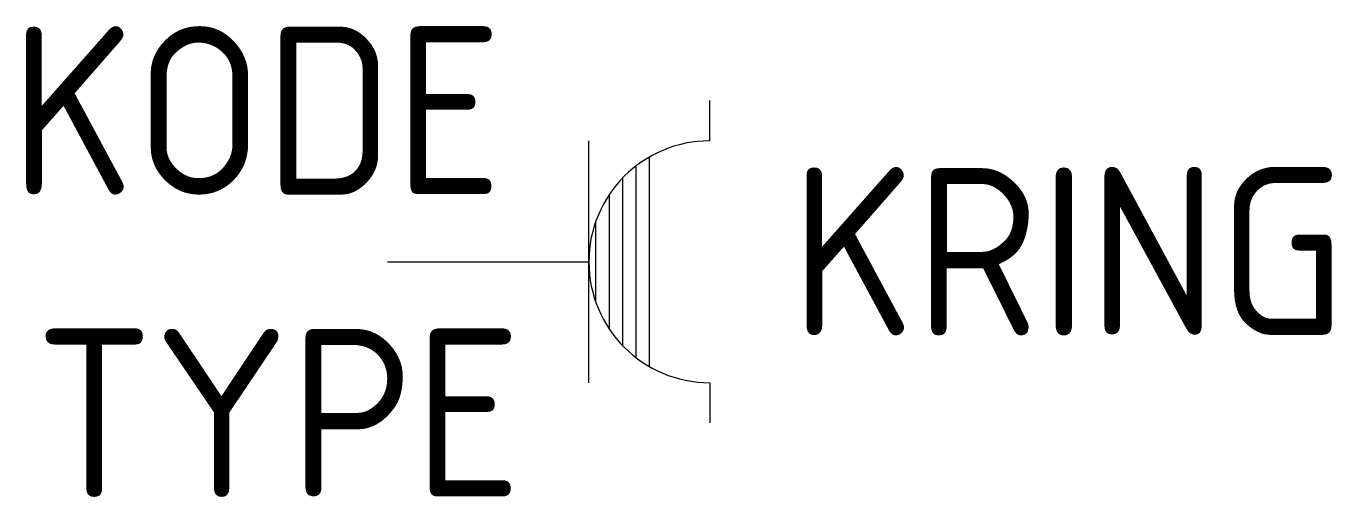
# Model space of a CAD drawing. Extents: x -5.4 to 14.1, y -3.5 to 3.5.
import ezdxf
from ezdxf.enums import TextEntityAlignment as Align

# ---------------------------------------------------------------- set-up
doc = ezdxf.new("R2010")
doc.units = 0
doc.layers.get('0').update_dxf_attribs({"linetype": 'CONTINUOUS'})
doc.styles.get("Standard").update_dxf_attribs({"font": 'iso8.shx'})

msp = doc.modelspace()

# ---------------------------------------------------------------- linework, layer by layer
for p, q in [((4.8, 1.8), (4.8, 2.4)), ((3, -1.8), (3, 1.8)), ((3.9, 1.559), (3.9, -1.559)), ((3.7, 1.425), (3.7, -1.425)), ((3.5, 1.245), (3.5, -1.245)), ((3.3, 0.995), (3.3, -0.995)), ((3.1, 0.592), (3.1, -0.592)), ((0, 0), (3, 0)), ((4.8, -1.8), (4.8, -2.4))]:
    msp.add_line(p, q)
msp.add_arc((4.8, 0), 1.8, 90, 270)

# ---------------------------------------------------------------- texts
for tag, p in [('KODE', (1.713, 1)), ('TYPE', (2, -3.5))]:
    msp.add_attdef(tag, text='XXX', height=2.5).set_placement(p, align=Align.RIGHT)
msp.add_attdef('KRING', (6, -1.096), 'XXX', height=2.5)

doc.saveas('drawing.dxf')
